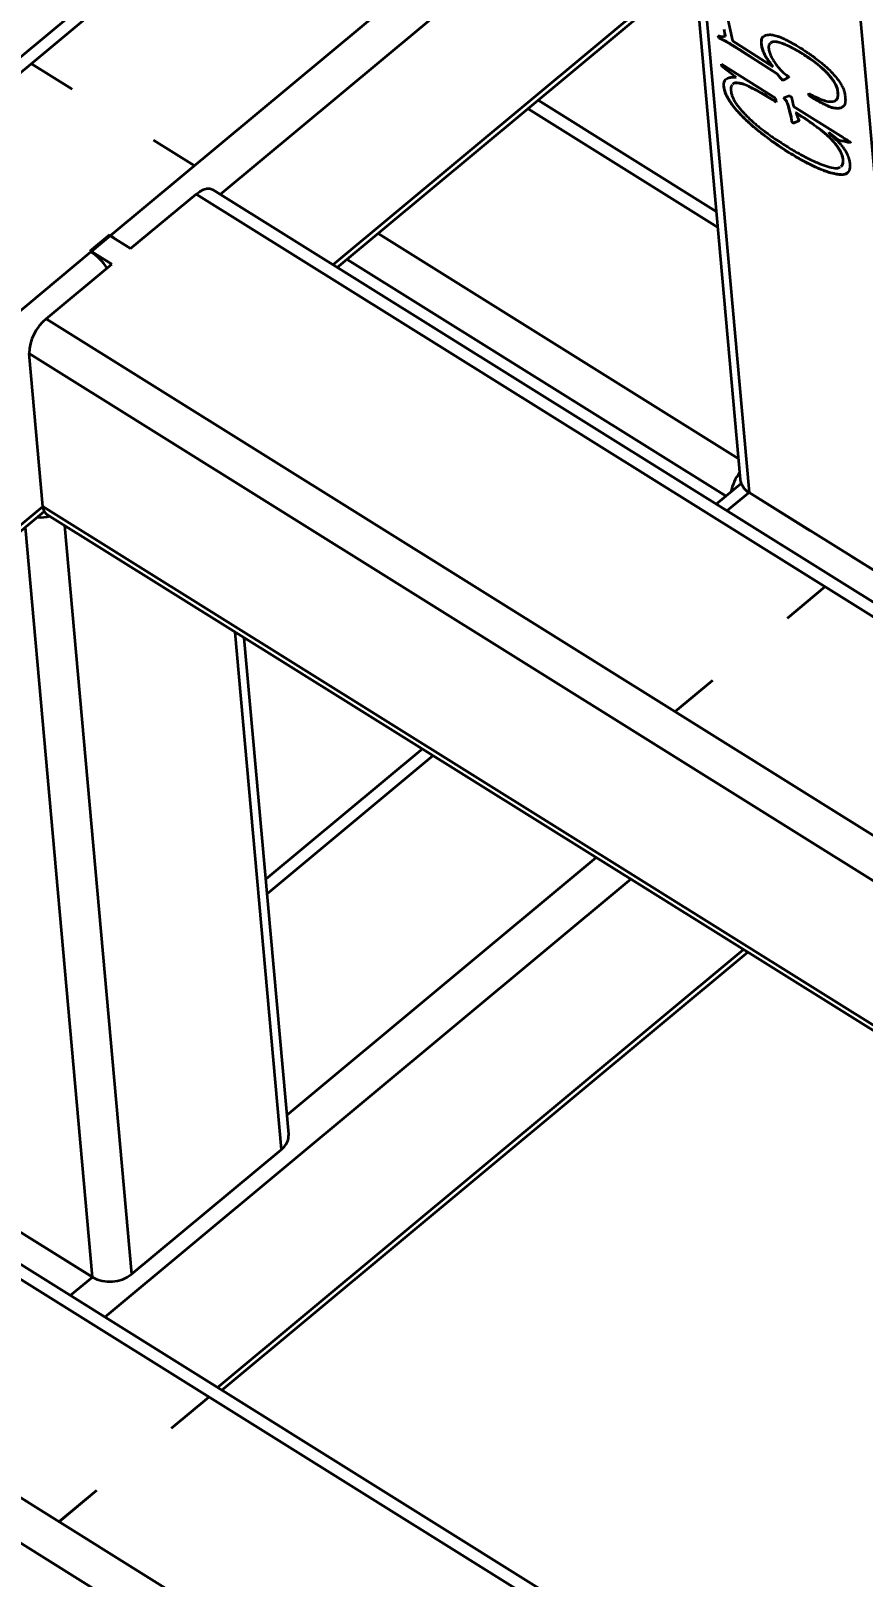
# Model space of a CAD drawing. Header units: millimetres. Extents: x 0 to 14850, y 0 to 10716.
# Drawn here: x 7693 to 8693, y 3584 to 5440 of the extents above; entities that cross this region are included whole.
import ezdxf

# ---------------------------------------------------------------- set-up
doc = ezdxf.new("R2010")
doc.units = ezdxf.units.MM
doc.header["$LTSCALE"] = 50
doc.layers.add('迈迪拼图', color=7, linetype='Continuous', lineweight=0)
doc.styles.add('SLDTEXTSTYLE4', font='SIMSUN.TTC')
doc.dimstyles.new('SLDDIMSTYLE0', dxfattribs={"dimtxt": 175, "dimasz": 175, "dimexe": 0, "dimexo": 0.0625, "dimgap": 43.75, "dimtad": 2, "dimlfac": 0.3, "dimrnd": 1e-09, "dimzin": 12, "dimdsep": 46, "dimtxsty": 'SLDTEXTSTYLE4', "dimsah": 1, "dimcen": 0.09, "dimadec": 0, "dimazin": 3, "dimtfac": 1, "dimtdec": 3, "dimtofl": 0, "dimtmove": 0, "dimatfit": 3, "dimfxl": 0, "dimfrac": 2, "dimtolj": 1, "dimtzin": 12, "dimarcsym": 0})

# ---------------------------------------------------------------- blocks, each defined once
blk = doc.blocks.new('_D')
at = {"layer": '迈迪拼图'}
for p, q in [((2446.4, 6897.1), (1201.3, 5860.7)), ((1235, 5888.8), (7482.3, 1989.1)), ((8693.7, 2997.4), (7448.5, 1961))]:
    blk.add_line(p, q, dxfattribs=at)
for points in [[(1235, 5888.8), (1349.4, 5785.7), (1377.9, 5831.4)], [(7482.3, 1989.1), (7367.9, 2092.3), (7339.4, 2046.6)]]:
    blk.add_solid(points, dxfattribs=at)
at = {"layer": '迈迪拼图', "insert": (4293.7, 4219.6), "char_height": 175, "attachment_point": 1, "rotation": 328.0268, "style": 'SLDTEXTSTYLE4'}
blk.add_mtext('2550', dxfattribs=at)

msp = doc.modelspace()

# ---------------------------------------------------------------- linework, layer by layer
at = {"color": 7, "linetype": 'Continuous', "lineweight": 35}
for p, q in [((2725.189, 6772.258), (8482.48, 3178.44)), ((8462.022, 3136.765), (2704.731, 6730.583)), ((8534.815, 6119.315), (7579.386, 5324.106)), ((8554.087, 6116.635), (7592.69, 5316.458)), ((7788.683, 5194.115), (8750.08, 5994.292)), ((8061.199, 5155.736), (8693.962, 5682.389)), ((8490.442, 5512.999), (8545.135, 4901.476)), ((8526.03, 5473.351), (8535.976, 5427.725)), ((8526.606, 5436.555), (8525.935, 5441.43)), ((8526.831, 5436.742), (8526.16, 5441.617)), ((8519.842, 5431.237), (8518.681, 5434.095)), ((8520.067, 5431.424), (8518.907, 5434.283)), ((8520.067, 5431.424), (8519.842, 5431.237)), ((8527.181, 5427.503), (8519.842, 5431.237)), ((8527.406, 5427.69), (8520.067, 5431.424)), ((8525.513, 5433.408), (8527.308, 5433.575)), ((8526.831, 5436.742), (8526.606, 5436.555)), ((8527.406, 5427.69), (8527.181, 5427.503)), ((8527.533, 5433.762), (8527.308, 5433.575)), ((8535.976, 5427.725), (8584.704, 5396.68)), ((8570.857, 5424.921), (8570.632, 5424.734)), ((8545.596, 5416.555), (8545.371, 5416.368)), ((8563.851, 5404.613), (8545.371, 5416.368)), ((8564.076, 5404.8), (8545.596, 5416.555)), ((8564.076, 5404.8), (8563.851, 5404.613)), ((8589.519, 5388.182), (8563.851, 5404.613)), ((8589.744, 5388.369), (8564.076, 5404.8)), ((8616.342, 5414.762), (8616.117, 5414.574)), ((7693.79, 5400.248), (7693.768, 5400.229)), ((7693.768, 5400.229), (7742.533, 5369.788)), ((7742.556, 5369.807), (7693.79, 5400.248)), ((7693.793, 5400.213), (7693.79, 5400.248)), ((8522.657, 5399.759), (8587.584, 5359.231)), ((8522.898, 5397.067), (8522.657, 5399.759)), ((8523.123, 5397.254), (8522.898, 5397.067)), ((8540.143, 5383.761), (8522.898, 5397.067)), ((8523.123, 5397.254), (8522.913, 5399.599)), ((8540.368, 5383.948), (8523.123, 5397.254)), ((8536.469, 5384.359), (8540.143, 5383.761)), ((8540.368, 5383.948), (8540.143, 5383.761)), ((8584.929, 5396.868), (8584.704, 5396.68)), ((8589.744, 5388.369), (8589.519, 5388.182)), ((8593.328, 5383.451), (8589.519, 5388.182)), ((8593.553, 5383.638), (8589.744, 5388.369)), ((8593.553, 5383.638), (8593.328, 5383.451)), ((8593.589, 5393.268), (8597.104, 5389.567)), ((8597.104, 5389.567), (8600.231, 5387.207)), ((8601.49, 5383.252), (8597.865, 5381.058)), ((8601.715, 5383.439), (8598.09, 5381.245)), ((8601.715, 5383.439), (8601.49, 5383.252)), ((7742.533, 5369.788), (7742.556, 5369.807)), ((8525.692, 5373.4), (8525.467, 5373.212)), ((8598.09, 5381.245), (8597.865, 5381.058)), ((8627.79, 5362.378), (8627.57, 5364.838)), ((8628.016, 5362.565), (8627.796, 5365.025)), ((8662.795, 5366.056), (8662.57, 5365.869)), ((8516.374, 5223.048), (8302.486, 5356.562)), ((8587.584, 5359.231), (8588.254, 5354.356)), ((8597.296, 5359.32), (8603.191, 5361.979)), ((8599.831, 5356.45), (8597.296, 5359.32)), ((8600.057, 5356.637), (8597.575, 5359.446)), ((8600.057, 5356.637), (8599.831, 5356.45)), ((8603.452, 5349.026), (8603.227, 5348.838)), ((8604.957, 5342.235), (8603.227, 5348.838)), ((8605.182, 5342.422), (8603.452, 5349.026)), ((8606.735, 5360.206), (8607.123, 5358.489)), ((8607.123, 5358.489), (8609.307, 5349.06)), ((8609.307, 5349.06), (8668.98, 5311.811)), ((8628.016, 5362.565), (8627.79, 5362.378)), ((8634.52, 5357.957), (8627.79, 5362.378)), ((8634.746, 5358.145), (8628.016, 5362.565)), ((8634.746, 5358.145), (8634.52, 5357.957)), ((8605.182, 5342.422), (8604.957, 5342.235)), ((8606.548, 5336.817), (8604.957, 5342.235)), ((8606.773, 5337.004), (8605.182, 5342.422)), ((8606.773, 5337.004), (8606.548, 5336.817)), ((8607.029, 5331.432), (8606.548, 5336.817)), ((8607.255, 5331.62), (8606.773, 5337.004)), ((8607.255, 5331.62), (8607.029, 5331.432)), ((8616.034, 5331.931), (8610.384, 5329.527)), ((8610.609, 5329.714), (8610.384, 5329.527)), ((8615.999, 5332.007), (8610.609, 5329.714)), ((8612.011, 5341.769), (8611.786, 5341.581)), ((8619.013, 5336.85), (8611.786, 5341.581)), ((8619.238, 5337.038), (8612.011, 5341.769)), ((8614.374, 5335.51), (8616.034, 5331.931)), ((8619.238, 5337.038), (8619.013, 5336.85)), ((8651.725, 5317.826), (8651.499, 5317.639)), ((8660.245, 5310.925), (8651.499, 5317.639)), ((8660.47, 5311.112), (8651.725, 5317.826)), ((8660.47, 5311.112), (8660.245, 5310.925)), ((8662.685, 5308.742), (8660.245, 5310.925)), ((8662.91, 5308.929), (8660.47, 5311.112)), ((8662.91, 5308.929), (8662.685, 5308.742)), ((7840.528, 5308.651), (7840.505, 5308.632)), ((7840.505, 5308.632), (7889.271, 5278.192)), ((7889.293, 5278.211), (7840.528, 5308.651)), ((7840.531, 5308.616), (7840.528, 5308.651)), ((8581.714, 5308.773), (8581.489, 5308.585)), ((8666.395, 5307.821), (8666.17, 5307.634)), ((8670.071, 5307.113), (8666.17, 5307.634)), ((8670.296, 5307.301), (8666.395, 5307.821)), ((8670.296, 5307.301), (8670.071, 5307.113)), ((8673.093, 5306.293), (8670.071, 5307.113)), ((8673.318, 5306.481), (8670.296, 5307.301)), ((8673.318, 5306.481), (8673.093, 5306.293)), ((7889.271, 5278.192), (7889.293, 5278.211)), ((8668.999, 5283.945), (8668.774, 5283.757)), ((7812.732, 5178.447), (7891.516, 5244.02)), ((9647.367, 4147.982), (7891.516, 5244.02)), ((9667.07, 4153.319), (7911.219, 5249.357)), ((7787.458, 5194.88), (7764.047, 5175.395)), ((7788.232, 5193.74), (7765.723, 5175.005)), ((7788.683, 5194.115), (7787.458, 5194.88)), ((7787.606, 5193.219), (7787.458, 5194.88)), ((7812.732, 5178.447), (7788.232, 5193.74)), ((6904.719, 4458.387), (7765.272, 5174.63)), ((7764.047, 5175.395), (7765.272, 5174.63)), ((7765.723, 5175.005), (7790.222, 5159.712)), ((7765.785, 5174.306), (7765.723, 5175.005)), ((7711.437, 5094.139), (7790.222, 5159.712)), ((7711.437, 5094.139), (9467.288, 3998.101)), ((7707.392, 4868.946), (7690.979, 5052.464)), ((8546.319, 4896.519), (8516.382, 4871.602)), ((8751.818, 4763.368), (8555.826, 4885.71)), ((8556.071, 4885.557), (8556.059, 4885.548)), ((8556.059, 4885.548), (8629.324, 4839.815)), ((8556.085, 4885.532), (8556.083, 4885.549)), ((7076.391, 4336.075), (7709.154, 4862.727)), ((7712.251, 4859.405), (9318.122, 3856.987)), ((8629.324, 4839.815), (8629.335, 4839.824)), ((8678.309, 4809.254), (8678.298, 4809.244)), ((8678.298, 4809.244), (8751.562, 4763.511)), ((8678.323, 4809.228), (8678.322, 4809.246)), ((8646.709, 4772.286), (8601.903, 4734.994)), ((8601.927, 4734.978), (8646.733, 4772.271)), ((8646.733, 4772.271), (8646.709, 4772.286)), ((8646.712, 4772.253), (8646.709, 4772.286)), ((8601.903, 4734.994), (8601.927, 4734.978)), ((8002.8, 4115.292), (7949.495, 4711.312)), ((8511.886, 4660.072), (8467.08, 4622.78)), ((8467.104, 4622.764), (8511.91, 4660.057)), ((8511.91, 4660.057), (8511.886, 4660.072)), ((8511.889, 4660.039), (8511.886, 4660.072)), ((8467.08, 4622.78), (8467.104, 4622.764)), ((8163.383, 4577.799), (7975.427, 4421.362)), ((8662.56, 3328.321), (6796.952, 4492.871)), ((8678.513, 3335.997), (6816.655, 4498.208)), ((7922.494, 3807.92), (8554.303, 4333.779)), ((7814.02, 3947.148), (7994.099, 4097.029)), ((7767.011, 3943.706), (7571.018, 4066.049)), ((7693.501, 3989.592), (7693.49, 3989.583)), ((7693.49, 3989.583), (7766.754, 3943.85)), ((7693.515, 3989.567), (7693.514, 3989.584)), ((7766.754, 3943.85), (7766.766, 3943.859)), ((7906.892, 3799.696), (7862.086, 3762.404)), ((7862.111, 3762.388), (7906.917, 3799.681)), ((7906.917, 3799.681), (7906.892, 3799.696)), ((7906.895, 3799.663), (7906.892, 3799.696)), ((7862.086, 3762.404), (7862.111, 3762.388)), ((7772.069, 3687.482), (7727.263, 3650.19)), ((7727.288, 3650.174), (7772.094, 3687.467)), ((7772.094, 3687.467), (7772.069, 3687.482)), ((7772.072, 3687.449), (7772.069, 3687.482)), ((7727.263, 3650.19), (7727.288, 3650.174))]:
    msp.add_line(p, q, dxfattribs=at)
at = {"color": 8, "linetype": 'Continuous', "lineweight": 35}
for p, q in [((8675.787, 5872.126), (7920.546, 5243.535)), ((8055.923, 5159.03), (8692.2, 5688.607)), ((8751.818, 4763.368), (8671.311, 5663.536)), ((8499.08, 5520.188), (8555.826, 4885.71)), ((8518.045, 5204.37), (8290.378, 5346.484)), ((8110.299, 5196.603), (8542.89, 4926.571)), ((8528.102, 4881.357), (8072.919, 5165.491)), ((9441.554, 3959.72), (7690.979, 5052.464)), ((8555.826, 4885.71), (8529.235, 4863.579)), ((7071.115, 4339.368), (7707.392, 4868.946)), ((7707.392, 4868.946), (9322.591, 3860.706)), ((7733.624, 4846.063), (7814.02, 3947.148)), ((7767.011, 3943.706), (7686.503, 4843.875)), ((7994.099, 4097.029), (7938.548, 4718.145)), ((8176.236, 4569.776), (7976.985, 4403.938)), ((8000.747, 4138.247), (8372.229, 4447.433)), ((8413.65, 4421.577), (7781.841, 3895.719)), ((7917.217, 3811.214), (8549.027, 4337.072)), ((7740.42, 3921.575), (7767.011, 3943.706))]:
    msp.add_line(p, q, dxfattribs=at)
at = {"color": 7, "linetype": 'Continuous', "lineweight": 35, "flags": 128}
for points in [[(7891.516, 5244.02), (7895.947, 5247.235), (7900.287, 5249.444), (7904.368, 5250.563), (7908.034, 5250.549), (7911.144, 5249.403), (7911.219, 5249.357)], [(7794.727, 5189.686), (7792.569, 5191.418), (7788.683, 5194.115)]]:
    msp.add_lwpolyline(points, dxfattribs=at)
at = {"color": 7, "linetype": 'Continuous', "lineweight": 35}
for centre, radius, start, end in [((7729.994, 5120.58), 64.545, 32.247354, 56.867864), ((7746.616, 5051.011), 55.657, 129.203712, 178.503406), ((8590.999, 4874.434), 58.328, 143.004415, 168.412351), ((8566.131, 4904.206), 21.173, 187.408317, 240.874839), ((7719.318, 4869.012), 11.926, 180.31537, 233.661139), ((7705.536, 4901.518), 45.668, 264.48199, 283.246038), ((7981.372, 4114.298), 21.452, 306.390451, 2.65515), ((7787.94, 3980.588), 42.407, 240.426112, 307.950004)]:
    msp.add_arc(centre, radius, start, end, dxfattribs=at)
for points, knots in [([(8518.681, 5434.095), (8519.54, 5433.87), (8520.983, 5433.492), (8522.908, 5433.025), (8524.319, 5433.069), (8525.098, 5433.29), (8525.513, 5433.408)], [0, 0, 0, 0, 0.34482037, 0.57975784, 0.77630673, 1, 1, 1, 1]), ([(8527.308, 5433.575), (8527.203, 5434.134), (8527.02, 5435.103), (8526.729, 5436.124), (8526.606, 5436.555)], [0, 0, 0, 0, 0.5771569, 1, 1, 1, 1]), ([(8527.533, 5433.762), (8527.428, 5434.321), (8527.245, 5435.291), (8526.954, 5436.311), (8526.831, 5436.742)], [0, 0, 0, 0, 0.5771569, 1, 1, 1, 1]), ([(8545.371, 5416.368), (8544.685, 5416.797), (8543.205, 5417.72), (8540.839, 5419.197), (8538.164, 5420.868), (8535.337, 5422.624), (8532.624, 5424.349), (8530.337, 5425.69), (8528.575, 5426.751), (8527.592, 5427.282), (8527.181, 5427.503)], [0, 0, 0, 0, 0.11301639, 0.24356981, 0.38971169, 0.5533906, 0.70927528, 0.83599152, 0.93155038, 1, 1, 1, 1]), ([(8545.596, 5416.555), (8544.91, 5416.984), (8543.431, 5417.907), (8541.064, 5419.384), (8538.39, 5421.056), (8535.563, 5422.811), (8532.849, 5424.536), (8530.563, 5425.877), (8528.8, 5426.939), (8527.817, 5427.469), (8527.406, 5427.69)], [0, 0, 0, 0, 0.11301639, 0.24356981, 0.38971169, 0.5533906, 0.70927528, 0.83599152, 0.93155038, 1, 1, 1, 1]), ([(8570.632, 5424.734), (8570.613, 5425.615), (8570.579, 5427.281), (8570.815, 5429.429), (8571.286, 5431.116), (8572.327, 5432.762), (8574.4, 5434.101), (8576.945, 5435.04), (8579.514, 5435.357), (8581.708, 5435.437), (8584.258, 5435.027), (8587.007, 5434.476), (8590.074, 5433.553), (8593.447, 5432.291), (8597.128, 5430.684), (8602.599, 5427.97), (8610.046, 5423.942), (8616.206, 5420.185), (8619.41, 5418.231)], [0, 0, 0, 0, 0.04610641, 0.08715011, 0.12304454, 0.15498205, 0.22152133, 0.2986296, 0.34116174, 0.38537867, 0.4316807, 0.48024048, 0.5325926, 0.58832661, 0.64770972, 0.71151034, 0.849927, 1, 1, 1, 1]), ([(8584.704, 5396.68), (8583.527, 5398.22), (8581.35, 5401.069), (8578.192, 5405.205), (8575.511, 5409.468), (8573.666, 5413.23), (8572.282, 5416.55), (8571.568, 5419.187), (8570.902, 5421.999), (8570.724, 5423.795), (8570.632, 5424.734)], [0, 0, 0, 0, 0.1636776, 0.30293819, 0.43867026, 0.59706995, 0.68593335, 0.78195349, 0.88605472, 1, 1, 1, 1]), ([(8570.857, 5424.921), (8570.859, 5426.479), (8570.865, 5429.588), (8571.696, 5432.278), (8572.748, 5432.889), (8572.793, 5432.915)], [0, 0, 0, 0, 0.49009633, 0.97832299, 1, 1, 1, 1]), ([(8584.929, 5396.868), (8583.752, 5398.407), (8581.575, 5401.256), (8578.417, 5405.392), (8575.737, 5409.656), (8573.891, 5413.418), (8572.507, 5416.737), (8571.793, 5419.374), (8571.127, 5422.186), (8570.949, 5423.982), (8570.857, 5424.921)], [0, 0, 0, 0, 0.1636776, 0.30293819, 0.43867026, 0.59706995, 0.68593335, 0.78195349, 0.88605472, 1, 1, 1, 1]), ([(8581.316, 5424.746), (8580.908, 5424.488), (8579.393, 5423.531), (8579.315, 5421.115), (8579.258, 5419.349)], [0, 0, 0, 0, 0.269275918, 1, 1, 1, 1]), ([(8616.117, 5414.574), (8612.166, 5416.806), (8604.269, 5421.266), (8594.645, 5425.273), (8587.698, 5426.718), (8583.607, 5426.87), (8582.211, 5425.529), (8581.755, 5425.09)], [0, 0, 0, 0, 0.30860216, 0.61687137, 0.77117588, 0.92513759, 1, 1, 1, 1]), ([(8616.342, 5414.762), (8612.391, 5416.993), (8604.494, 5421.453), (8594.87, 5425.46), (8587.924, 5426.905), (8583.832, 5427.058), (8582.437, 5425.716), (8581.98, 5425.277)], [0, 0, 0, 0, 0.30860216, 0.61687137, 0.77117588, 0.92513759, 1, 1, 1, 1]), ([(8579.258, 5419.349), (8579.354, 5418.534), (8579.542, 5416.949), (8580.187, 5414.417), (8581.071, 5411.873), (8582.625, 5408.532), (8584.852, 5404.576), (8587.714, 5400.22), (8590.629, 5396.456), (8592.645, 5394.284), (8593.589, 5393.268)], [0, 0, 0, 0, 0.10498979, 0.20409044, 0.30032619, 0.39409637, 0.57136942, 0.73110605, 0.87413009, 1, 1, 1, 1]), ([(8662.57, 5365.869), (8662.477, 5366.925), (8662.288, 5369.06), (8661.296, 5372.181), (8660.105, 5374.939), (8658.692, 5377.353), (8656.951, 5380.052), (8654.782, 5382.961), (8652.392, 5385.968), (8649.803, 5388.92), (8647.05, 5391.707), (8643.124, 5395.283), (8637.841, 5399.632), (8631.09, 5404.796), (8623.764, 5409.875), (8618.731, 5412.968), (8616.117, 5414.574)], [0, 0, 0, 0, 0.06067816, 0.12258878, 0.15628417, 0.19434394, 0.23774766, 0.28655691, 0.33850264, 0.39005096, 0.4420202, 0.4952973, 0.60689366, 0.72838414, 0.85896695, 1, 1, 1, 1]), ([(8662.795, 5366.056), (8662.702, 5367.113), (8662.513, 5369.247), (8661.521, 5372.369), (8660.33, 5375.127), (8658.917, 5377.54), (8657.176, 5380.239), (8655.007, 5383.148), (8652.617, 5386.155), (8650.028, 5389.108), (8647.275, 5391.894), (8643.349, 5395.471), (8638.066, 5399.819), (8631.315, 5404.983), (8623.989, 5410.063), (8618.956, 5413.156), (8616.342, 5414.762)], [0, 0, 0, 0, 0.06067816, 0.12258878, 0.15628417, 0.19434394, 0.23774766, 0.28655691, 0.33850264, 0.39005096, 0.4420202, 0.4952973, 0.60689366, 0.72838414, 0.85896695, 1, 1, 1, 1]), ([(8619.41, 5418.231), (8620.847, 5417.283), (8623.626, 5415.45), (8627.645, 5412.775), (8631.388, 5410.146), (8635.912, 5406.874), (8641.115, 5402.947), (8646.931, 5398.077), (8652.337, 5393.061), (8657.266, 5387.71), (8661.653, 5382.474), (8665.211, 5377.533), (8667.876, 5373.077), (8669.669, 5368.981), (8670.652, 5365.117), (8670.955, 5362.677), (8671.116, 5361.382)], [0, 0, 0, 0, 0.06811099, 0.13175407, 0.19046444, 0.24536892, 0.34615529, 0.43713892, 0.52396692, 0.6100173, 0.69161679, 0.76203627, 0.82356675, 0.87895877, 0.93576327, 1, 1, 1, 1]), ([(8525.467, 5373.212), (8525.417, 5373.935), (8525.32, 5375.345), (8525.512, 5377.192), (8525.899, 5378.812), (8526.727, 5380.682), (8528.446, 5382.422), (8530.798, 5383.406), (8532.838, 5383.883), (8534.181, 5384.204), (8535.377, 5384.337), (8536.133, 5384.352), (8536.469, 5384.359)], [0, 0, 0, 0, 0.09357993, 0.18253261, 0.2691195, 0.35434016, 0.52851316, 0.7140203, 0.80625058, 0.88353287, 0.94813135, 1, 1, 1, 1]), ([(8597.865, 5381.058), (8597.508, 5380.899), (8596.955, 5380.652), (8595.861, 5380.683), (8594.595, 5381.958), (8593.817, 5382.874), (8593.328, 5383.451)], [0, 0, 0, 0, 0.32577909, 0.50570759, 0.68842225, 1, 1, 1, 1]), ([(8598.09, 5381.245), (8597.734, 5381.086), (8597.18, 5380.839), (8596.086, 5380.87), (8594.82, 5382.145), (8594.043, 5383.061), (8593.553, 5383.638)], [0, 0, 0, 0, 0.32577909, 0.50570759, 0.68842225, 1, 1, 1, 1]), ([(8600.231, 5387.207), (8600.658, 5386.917), (8601.407, 5386.409), (8602.41, 5385.633), (8603.025, 5385.178), (8603.559, 5384.748), (8603.532, 5384.302), (8603.134, 5384.057), (8602.423, 5383.682), (8601.835, 5383.411), (8601.49, 5383.252)], [0, 0, 0, 0, 0.178436336, 0.313256912, 0.408269008, 0.456916887, 0.496432437, 0.593853495, 0.762084886, 1, 1, 1, 1]), ([(8603.555, 5384.458), (8603.46, 5384.366), (8603.208, 5384.121), (8602.545, 5383.842), (8602.03, 5383.592), (8601.715, 5383.439)], [0, 0, 0, 0, 0.1899378, 0.50559094, 1, 1, 1, 1]), ([(8525.692, 5373.4), (8525.578, 5375.593), (8525.422, 5378.581), (8526.904, 5380.05), (8527.299, 5380.442)], [0, 0, 0, 0, 0.733862223, 1, 1, 1, 1]), ([(8581.489, 5308.585), (8578.587, 5310.748), (8572.612, 5315.201), (8565.099, 5321.214), (8558.981, 5326.427), (8554.413, 5330.531), (8549.945, 5334.793), (8545.645, 5339.148), (8541.667, 5343.438), (8538.146, 5347.539), (8535.193, 5351.398), (8532.783, 5354.981), (8530.876, 5358.223), (8529.296, 5361.072), (8528.107, 5363.54), (8527.004, 5366.333), (8526.125, 5369.555), (8525.69, 5371.973), (8525.467, 5373.212)], [0, 0, 0, 0, 0.126941666, 0.261461119, 0.330175974, 0.39827101, 0.466104628, 0.53343436, 0.597741577, 0.655447539, 0.707396639, 0.754379858, 0.796613794, 0.833742791, 0.86530277, 0.893054801, 0.945166877, 1, 1, 1, 1]), ([(8581.714, 5308.773), (8578.812, 5310.935), (8572.837, 5315.388), (8565.324, 5321.401), (8559.206, 5326.614), (8554.638, 5330.718), (8550.17, 5334.98), (8545.871, 5339.335), (8541.892, 5343.626), (8538.371, 5347.727), (8535.418, 5351.585), (8533.008, 5355.168), (8531.101, 5358.411), (8529.521, 5361.259), (8528.332, 5363.727), (8527.229, 5366.521), (8526.35, 5369.742), (8525.915, 5372.16), (8525.692, 5373.4)], [0, 0, 0, 0, 0.126941666, 0.261461119, 0.330175974, 0.39827101, 0.466104628, 0.53343436, 0.597741577, 0.655447539, 0.707396639, 0.754379858, 0.796613794, 0.833742791, 0.86530277, 0.893054801, 0.945166877, 1, 1, 1, 1]), ([(8535.399, 5374.881), (8535.082, 5374.597), (8533.875, 5373.519), (8533.786, 5371.352), (8533.72, 5369.756)], [0, 0, 0, 0, 0.263283786, 1, 1, 1, 1]), ([(8533.72, 5369.756), (8533.815, 5368.701), (8533.999, 5366.653), (8534.856, 5363.285), (8536.175, 5359.83), (8537.929, 5356.251), (8540.215, 5352.523), (8543.098, 5348.629), (8546.499, 5344.523), (8550.405, 5340.315), (8554.608, 5336.087), (8558.968, 5331.997), (8563.375, 5328.067), (8569.248, 5323.231), (8576.401, 5317.725), (8584.727, 5311.804), (8592.755, 5306.505), (8598.027, 5303.177), (8600.655, 5301.517)], [0, 0, 0, 0, 0.04294049, 0.08334892, 0.12364606, 0.16327157, 0.20475914, 0.249858, 0.29949009, 0.35407887, 0.41151004, 0.46882914, 0.52599314, 0.58308569, 0.69441988, 0.79884753, 0.8996957, 1, 1, 1, 1]), ([(8588.254, 5354.356), (8582.783, 5357.764), (8571.842, 5364.58), (8558.352, 5371.779), (8547.772, 5376.354), (8541.53, 5377.378), (8537.344, 5377.218), (8536.297, 5375.894), (8536, 5375.518)], [0, 0, 0, 0, 0.28872126, 0.57741067, 0.72175458, 0.86593051, 0.96192957, 1, 1, 1, 1]), ([(8588.48, 5354.543), (8583.008, 5357.951), (8572.067, 5364.767), (8558.577, 5371.966), (8547.997, 5376.542), (8541.755, 5377.565), (8537.57, 5377.405), (8536.522, 5376.081), (8536.225, 5375.705)], [0, 0, 0, 0, 0.28872126, 0.57741067, 0.72175458, 0.86593051, 0.96192957, 1, 1, 1, 1]), ([(8627.57, 5364.838), (8628.899, 5364.105), (8631.527, 5362.656), (8635.45, 5360.635), (8639.399, 5358.858), (8643.382, 5357.238), (8647.118, 5355.991), (8650.537, 5355.068), (8653.598, 5354.841), (8656.623, 5355.029), (8659.396, 5355.919), (8661.168, 5357.486), (8662.105, 5359.317), (8662.612, 5361.057), (8662.708, 5363.317), (8662.617, 5364.992), (8662.57, 5365.869)], [0, 0, 0, 0, 0.07990454, 0.15800993, 0.23758159, 0.32317016, 0.40670525, 0.47746873, 0.54814803, 0.62872959, 0.71439639, 0.7987912, 0.84327799, 0.89097774, 0.94287674, 1, 1, 1, 1]), ([(8660.189, 5356.816), (8660.287, 5356.856), (8661.697, 5357.42), (8662.968, 5360.419), (8662.853, 5364.176), (8662.795, 5366.056)], [0, 0, 0, 0, 0.03594923, 0.51758099, 1, 1, 1, 1]), ([(8603.227, 5348.838), (8603.12, 5349.296), (8602.841, 5350.487), (8601.985, 5352.552), (8601.149, 5354.67), (8600.199, 5355.953), (8599.831, 5356.45)], [0, 0, 0, 0, 0.19151749, 0.49874299, 0.80580006, 1, 1, 1, 1]), ([(8603.452, 5349.026), (8603.345, 5349.483), (8603.066, 5350.674), (8602.21, 5352.739), (8601.374, 5354.857), (8600.424, 5356.14), (8600.057, 5356.637)], [0, 0, 0, 0, 0.19151749, 0.49874299, 0.80580006, 1, 1, 1, 1]), ([(8603.191, 5361.979), (8603.496, 5362.028), (8604.077, 5362.122), (8605.171, 5361.614), (8606.128, 5361.015), (8606.566, 5360.432), (8606.735, 5360.206)], [0, 0, 0, 0, 0.31628752, 0.60162371, 0.84553076, 1, 1, 1, 1]), ([(8671.116, 5361.382), (8671.286, 5359.841), (8671.602, 5356.982), (8671.37, 5353.321), (8670.353, 5350.471), (8668.477, 5348.356), (8665.725, 5346.979), (8662.205, 5346.556), (8658.391, 5346.79), (8654.322, 5347.809), (8649.849, 5349.656), (8644.964, 5351.916), (8639.771, 5354.613), (8636.24, 5356.862), (8634.52, 5357.957)], [0, 0, 0, 0, 0.086541769, 0.160598751, 0.230714667, 0.307420916, 0.389365978, 0.476968609, 0.562226005, 0.639292934, 0.718806229, 0.8118599, 0.908404959, 1, 1, 1, 1]), ([(8668.396, 5348.985), (8667.786, 5348.441), (8666.034, 5346.88), (8661.397, 5346.675), (8655.422, 5347.517), (8648.621, 5350.49), (8641.786, 5353.723), (8637.092, 5356.671), (8634.746, 5358.145)], [0, 0, 0, 0, 0.09665156, 0.27726264, 0.45779823, 0.63849281, 0.81929224, 1, 1, 1, 1]), ([(8610.384, 5329.527), (8610.107, 5329.33), (8609.688, 5329.033), (8608.797, 5329.016), (8608.193, 5329.681), (8607.676, 5330.111), (8607.313, 5330.762), (8607.132, 5331.189), (8607.029, 5331.432)], [0, 0, 0, 0, 0.34768372, 0.52603303, 0.64727216, 0.74695402, 0.85593445, 1, 1, 1, 1]), ([(8610.609, 5329.714), (8610.332, 5329.518), (8609.913, 5329.22), (8609.023, 5329.203), (8608.418, 5329.868), (8607.901, 5330.299), (8607.538, 5330.949), (8607.357, 5331.376), (8607.255, 5331.62)], [0, 0, 0, 0, 0.34768372, 0.52603303, 0.64727216, 0.74695402, 0.85593445, 1, 1, 1, 1]), ([(8611.786, 5341.581), (8612.08, 5340.851), (8612.609, 5339.539), (8613.387, 5337.783), (8613.922, 5336.496), (8614.247, 5335.787), (8614.374, 5335.51)], [0, 0, 0, 0, 0.36279874, 0.65247481, 0.86399134, 1, 1, 1, 1]), ([(8668.774, 5283.757), (8668.714, 5284.792), (8668.592, 5286.871), (8667.57, 5290.496), (8666.025, 5294.382), (8663.617, 5298.553), (8660.57, 5302.929), (8656.765, 5307.368), (8652.479, 5311.855), (8647.76, 5316.016), (8642.885, 5320.002), (8637.977, 5323.642), (8633.22, 5327.074), (8628.591, 5330.348), (8623.887, 5333.625), (8620.688, 5335.742), (8619.013, 5336.85)], [0, 0, 0, 0, 0.05592839, 0.11238408, 0.17075918, 0.23085144, 0.29537382, 0.36705118, 0.44366651, 0.5233505, 0.6053367, 0.68742428, 0.76680106, 0.84131129, 0.91689287, 1, 1, 1, 1]), ([(8668.999, 5283.945), (8668.939, 5284.979), (8668.817, 5287.058), (8667.795, 5290.683), (8666.25, 5294.569), (8663.842, 5298.741), (8660.795, 5303.116), (8656.991, 5307.555), (8652.704, 5312.042), (8647.985, 5316.204), (8643.111, 5320.189), (8638.202, 5323.83), (8633.445, 5327.262), (8628.816, 5330.535), (8624.112, 5333.812), (8620.913, 5335.929), (8619.238, 5337.038)], [0, 0, 0, 0, 0.05592839, 0.11238408, 0.17075918, 0.23085144, 0.29537382, 0.36705118, 0.44366651, 0.5233505, 0.6053367, 0.68742428, 0.76680106, 0.84131129, 0.91689287, 1, 1, 1, 1]), ([(8651.499, 5317.639), (8652.243, 5316.931), (8654.04, 5315.22), (8657.162, 5312.348), (8660.996, 5308.722), (8664.441, 5305.133), (8667.301, 5301.919), (8669.316, 5299.23), (8671.169, 5296.383), (8672.809, 5293.429), (8674.247, 5290.467), (8675.347, 5287.591), (8676.191, 5284.824), (8676.452, 5283.121), (8676.582, 5282.273)], [0, 0, 0, 0, 0.06656853, 0.16087663, 0.27692935, 0.4089062, 0.47861176, 0.54960677, 0.62194033, 0.69840811, 0.77559519, 0.84957493, 0.92511671, 1, 1, 1, 1]), ([(8666.395, 5307.821), (8665.787, 5307.9), (8664.707, 5308.039), (8663.457, 5308.659), (8662.91, 5308.929)], [0, 0, 0, 0, 0.56311582, 1, 1, 1, 1]), ([(8668.98, 5311.811), (8669.666, 5311.386), (8670.956, 5310.587), (8672.745, 5309.431), (8674.254, 5308.46), (8675.454, 5307.678), (8676.399, 5307.065), (8676.982, 5306.551), (8677.435, 5306.277), (8677.619, 5305.722), (8676.423, 5306.098), (8675.557, 5305.867), (8674.243, 5306.007), (8673.414, 5306.214), (8673.093, 5306.293)], [0, 0, 0, 0, 0.14640709, 0.2751691, 0.38121808, 0.46708004, 0.53290469, 0.57648018, 0.60283423, 0.61081664, 0.67707546, 0.80099581, 0.92310323, 1, 1, 1, 1]), ([(8676.582, 5282.273), (8676.791, 5280.748), (8677.206, 5277.709), (8676.676, 5273.958), (8675.439, 5270.923), (8673.841, 5268.998), (8672.137, 5267.949), (8670.535, 5267.433), (8668.668, 5267.098), (8666.468, 5267.024), (8663.966, 5267.176), (8661.12, 5267.565), (8657.929, 5268.193), (8654.41, 5269.032), (8650.578, 5270.187), (8646.455, 5271.624), (8642.076, 5273.33), (8636.008, 5275.941), (8628.566, 5279.428), (8619.774, 5284.074), (8610.928, 5289.258), (8601.649, 5294.908), (8591.741, 5301.297), (8584.957, 5306.12), (8581.489, 5308.585)], [0, 0, 0, 0, 0.04029717, 0.08034985, 0.11946331, 0.15760722, 0.17700726, 0.19757406, 0.22015149, 0.24427772, 0.2705181, 0.29898027, 0.33042579, 0.36424276, 0.40027546, 0.43765362, 0.47740955, 0.51865236, 0.59949348, 0.67353727, 0.74694795, 0.82694323, 0.91150874, 1, 1, 1, 1]), ([(8673.308, 5269.259), (8672.77, 5268.752), (8671.073, 5267.15), (8665.594, 5267.125), (8658.035, 5268.223), (8649.114, 5270.812), (8636.76, 5275.698), (8620.818, 5283.556), (8601.314, 5295.19), (8588.247, 5304.246), (8581.714, 5308.773)], [0, 0, 0, 0, 0.03438768, 0.10857799, 0.20758471, 0.30662407, 0.40568799, 0.60375448, 0.801895, 1, 1, 1, 1]), ([(8600.655, 5301.517), (8605.19, 5298.771), (8614.258, 5293.281), (8627.715, 5286.093), (8639.817, 5280.566), (8650.447, 5276.807), (8658.483, 5274.934), (8663.522, 5275.132), (8664.97, 5276.423), (8665.316, 5276.731)], [0, 0, 0, 0, 0.19404801, 0.38810089, 0.58207458, 0.72758689, 0.87287481, 0.96965183, 1, 1, 1, 1]), ([(8666.17, 5307.634), (8665.562, 5307.712), (8664.482, 5307.852), (8663.232, 5308.471), (8662.685, 5308.742)], [0, 0, 0, 0, 0.56311582, 1, 1, 1, 1]), ([(8677.36, 5306.066), (8677.25, 5306.087), (8676.843, 5306.164), (8675.574, 5306.147), (8674.301, 5306.335), (8673.318, 5306.481)], [0, 0, 0, 0, 0.07781984, 0.28875592, 1, 1, 1, 1]), ([(8666.003, 5277.271), (8666.633, 5277.651), (8668.548, 5278.807), (8668.683, 5281.769), (8668.774, 5283.757)], [0, 0, 0, 0, 0.32867246, 1, 1, 1, 1]), ([(8666.228, 5277.459), (8666.858, 5277.839), (8668.773, 5278.994), (8668.909, 5281.956), (8668.999, 5283.945)], [0, 0, 0, 0, 0.32867246, 1, 1, 1, 1])]:
    msp.add_open_spline(points, degree=3, knots=knots, dxfattribs=at)

# ---------------------------------------------------------------- dimensions: what is measured, and where the dimension line sits
at = {"layer": '迈迪拼图'}
dim = msp.add_linear_dim(base=(7482.296, 1989.144), p1=(2480.198, 6925.187), p2=(8727.471, 3025.511), angle=328.02675, dimstyle='SLDDIMSTYLE0', dxfattribs=at)
dim.commit()
dim.dimension.update_dxf_attribs({"geometry": '_D', "text_midpoint": (4358.659, 3938.982), "dimtype": 160})

doc.saveas('drawing.dxf')
